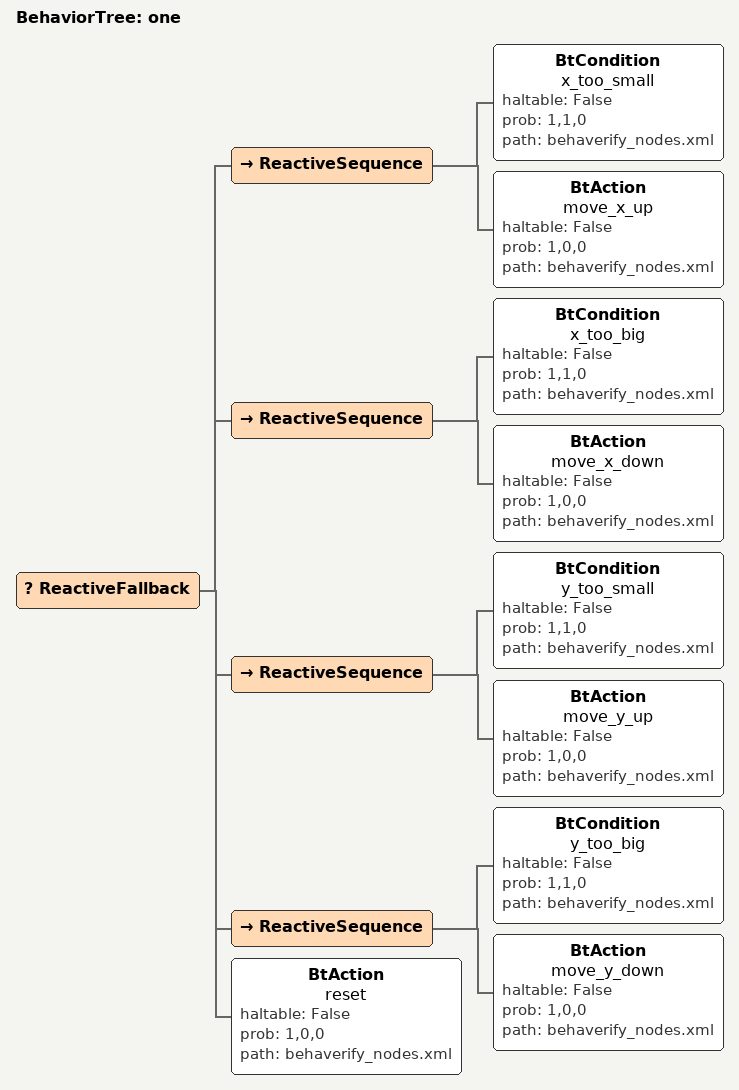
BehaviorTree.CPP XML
<root BTCPP_format="4">
    <BehaviorTree ID="one">
        <ReactiveFallback>
            <ReactiveSequence>
                <BtCondition name="x_too_small" haltable="False" prob="1,1,0" path="behaverify_nodes.xml"/>
                <BtAction name="move_x_up" haltable="False" prob="1,0,0" path="behaverify_nodes.xml"/>
            </ReactiveSequence>
            <ReactiveSequence>
                <BtCondition name="x_too_big" haltable="False" prob="1,1,0" path="behaverify_nodes.xml"/>
                <BtAction name="move_x_down" haltable="False" prob="1,0,0" path="behaverify_nodes.xml"/>
            </ReactiveSequence>
            <ReactiveSequence>
                <BtCondition name="y_too_small" haltable="False" prob="1,1,0" path="behaverify_nodes.xml"/>
                <BtAction name="move_y_up" haltable="False" prob="1,0,0" path="behaverify_nodes.xml"/>
            </ReactiveSequence>
            <ReactiveSequence>
                <BtCondition name="y_too_big" haltable="False" prob="1,1,0" path="behaverify_nodes.xml"/>
                <BtAction name="move_y_down" haltable="False" prob="1,0,0" path="behaverify_nodes.xml"/>
            </ReactiveSequence>
            <BtAction name="reset" haltable="False" prob="1,0,0" path="behaverify_nodes.xml"/>
        </ReactiveFallback>
    </BehaviorTree>
</root>
